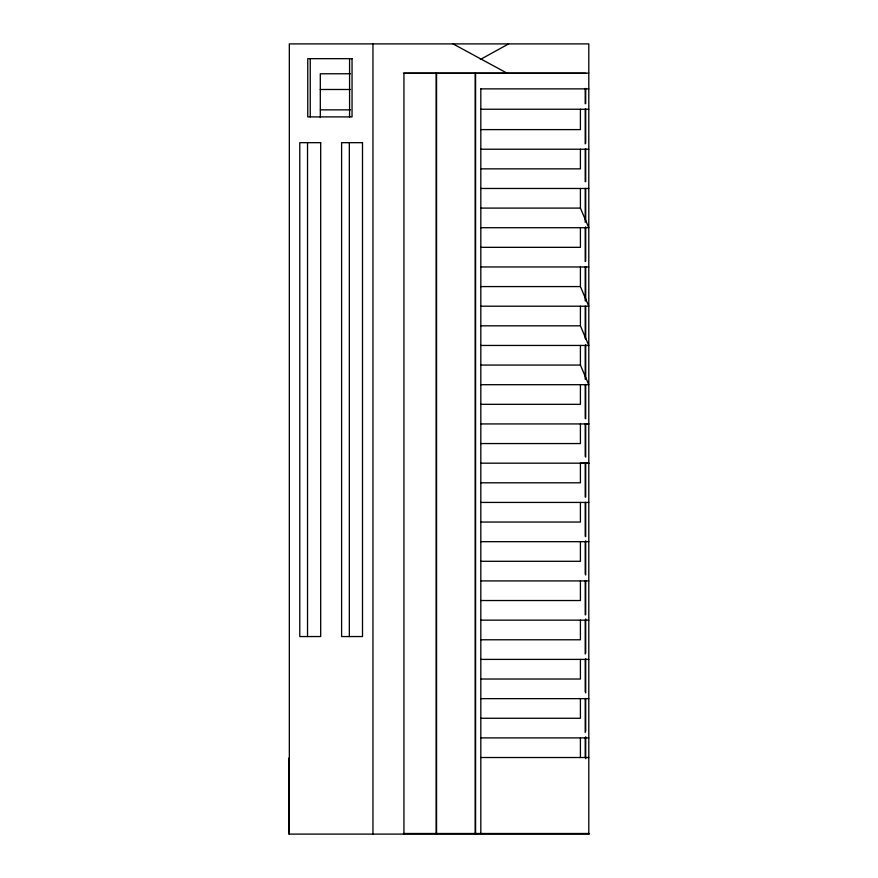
<?xml version="1.0" encoding="UTF-8"?>
<svg xmlns="http://www.w3.org/2000/svg" width="878" height="878" viewBox="0 0 878 878"><rect width="100%" height="100%" fill="white"/><g stroke="black" fill="none" stroke-linecap="round" stroke-linejoin="round"><path stroke-width="1.32" d="M480.332 59.484L508.647 43.9M480.661 463.178L588.776 463.178L585.198 463.178L585.198 497.014M403.43 73.148L588.776 73.148M585.703 73.302L403.935 73.302L403.935 834.1M350.465 73.763L320.305 73.763L320.305 117.597M480.661 88.876L588.776 88.876M320.272 89.49L350.509 89.49M480.661 109.245L588.776 109.245M320.437 109.849L350.509 109.849M480.661 129.604L580.413 129.604L580.413 109.245M480.661 149.227L588.776 149.227M480.661 168.85L580.413 168.85L580.413 149.227M480.661 188.474L588.776 188.474M480.661 208.097L580.413 208.097L588.776 227.709L480.661 227.709M480.661 247.333L580.413 247.333L580.413 227.709M480.661 266.956L588.776 266.956M480.661 286.579L580.413 286.579L588.776 306.202L480.661 306.202M480.661 325.826L580.413 325.826L588.776 345.449L480.661 345.449M480.661 365.072L580.413 365.072L588.776 384.696L480.661 384.696M480.661 404.319L580.413 404.319L580.413 384.696M480.661 423.931L588.776 423.931L585.198 423.931L585.198 456.417M480.661 443.555L580.413 443.555L580.413 423.931M588.776 463.178L580.413 463.178L580.413 482.801L480.661 482.801M480.661 502.425L588.776 502.425M480.661 522.048L580.413 522.048L580.413 502.425M480.661 541.671L588.776 541.671M480.661 561.294L580.413 561.294L580.413 541.671M480.661 580.918L588.776 580.918M480.661 600.53L580.413 600.53L580.413 580.918M480.661 620.153L588.776 620.153M480.661 639.777L580.413 639.777L580.413 620.153M480.661 659.4L588.776 659.4M480.661 679.023L580.413 679.023L580.413 659.4M480.661 698.647L588.776 698.647M480.661 718.27L580.413 718.27L580.413 698.647M480.661 737.893L588.776 737.893M480.661 757.516L588.776 757.516M403.43 833.496L588.776 833.496M589.149 834.1L288.851 834.1L288.851 758.12M453.037 43.9L507.308 73.302M588.798 834.1L588.798 43.9L289.334 43.9L289.334 834.1M585.703 88.382L585.703 103.461M585.703 108.949L585.703 143.213M585.703 148.7L585.703 181.603M585.703 188.452L585.703 221.355M585.703 226.831L585.703 261.106M585.703 266.583L585.703 300.858M585.703 306.345L585.703 339.237M585.703 344.725L585.703 378.989M585.703 384.476L585.703 418.751M585.703 424.228L585.703 457.131M585.703 462.607L585.703 496.882M585.703 502.37L585.703 536.634M585.703 540.749L585.703 575.013M585.703 580.501L585.703 614.776M585.703 618.88L585.703 653.155M585.703 658.643L585.703 692.907M585.703 698.394L585.703 731.286M585.703 736.774L585.703 758.702M585.198 88.876L585.198 103.813M585.198 109.245L585.198 143.893M585.198 149.227L585.198 181.702M585.198 188.474L585.198 222.299M585.198 227.709L585.198 261.545M585.198 266.956L585.198 300.792M585.198 306.202L585.198 338.678M585.198 345.449L585.198 379.274M585.198 384.696L585.198 418.521M585.198 502.425L585.198 536.26M585.198 541.671L585.198 574.146M585.198 580.918L585.198 614.743M585.198 620.153L585.198 653.989M585.198 659.4L585.198 691.875M585.198 698.647L585.198 732.471M585.198 737.893L585.198 757.516M580.413 188.474L580.413 208.097M580.413 266.956L580.413 286.579M580.413 306.202L580.413 325.826M580.413 345.449L580.413 365.072M580.413 737.893L580.413 757.516M480.826 88.876L480.826 833.496M475.58 73.302L475.58 834.1M475.207 73.148L475.207 833.496M436.553 73.302L436.553 834.1M436.179 73.148L436.179 833.496M372.952 43.9L372.952 834.1M349.576 58.661L349.576 116.895M349.334 142.675L349.334 636.55M310.241 58.661L310.241 116.895M307.53 142.675L307.53 636.55M352.045 58.661L307.761 58.661L307.761 116.895L352.045 116.895L352.045 58.661M320.689 142.675L299.782 142.675L299.782 636.55L320.689 636.55L320.689 142.675M362.504 142.675L341.597 142.675L341.597 636.55L362.504 636.55L362.504 142.675"/></g></svg>
